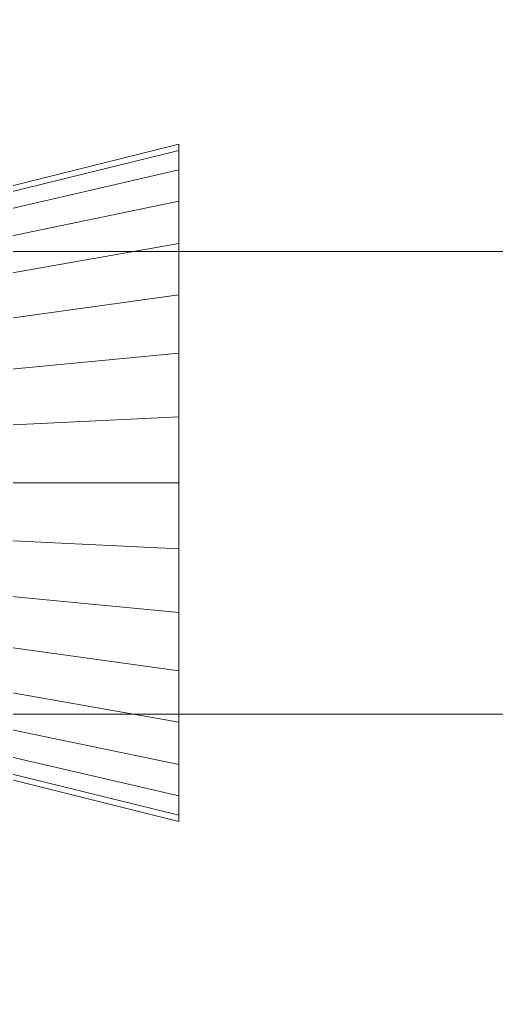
# Model space of a CAD drawing. Header units: millimetres. Extents: x -92759 to 184353, y -15225 to 86714.
# Drawn here: x -72541.8 to -72485.5, y 40780.9 to 40898.3 of the extents above; entities that cross this region are included whole.
import ezdxf

# ---------------------------------------------------------------- set-up
doc = ezdxf.new("R2010")
doc.units = ezdxf.units.MM
doc.layers.add('M-ACMV-EAF', color=86, linetype='Continuous')
doc.layers.add('M-ACMV_FCU', color=5, linetype='Continuous')

# ---------------------------------------------------------------- blocks, each defined once
blk = doc.blocks.new('A$C3281a32b')
at = {"layer": 'M-ACMV-EAF', "lineweight": 5}
for points in [[(220, 27.331526, -101.999591), (25, 27.331526, -101.999591), (25, 74.668474, -74.669591), (220, 74.668474, -74.669591)], [(220, 74.668474, 74.669591), (25, 74.668474, 74.669591), (25, 27.331526, 101.999591), (220, 27.331526, 101.999591)], [(220, 27.33, 102), (25, 27.33, 102), (25, -27.33, 102), (220, -27.33, 102)], [(220, -27.33, -102), (25, -27.33, -102), (25, 27.33, -102), (220, 27.33, -102)], [(220, 27.33, 102), (25, 27.33, 102), (25, -27.33, 102), (220, -27.33, 102)], [(220, -27.331526, 101.999591), (25, -27.331526, 101.999591), (25, -74.668474, 74.669591), (220, -74.668474, 74.669591)], [(220, -74.668474, -74.669591), (25, -74.668474, -74.669591), (25, -27.331526, -101.999591), (220, -27.331526, -101.999591)]]:
    blk.add_3dface(points, dxfattribs=at)
at = {"layer": 'M-ACMV-EAF', "lineweight": 5, "invisible_edges": 14}
for points in [[(85, 39.231411, -7.803613), (85, 40), (85, 0)], [(85, 40), (85, 39.231411, 7.803613), (85, 0)], [(85, 36.955181, -15.307337), (85, 39.231411, -7.803613), (85, 0)], [(85, 39.231411, 7.803613), (85, 36.955181, 15.307337), (85, 0)], [(85, 33.258785, -22.222809), (85, 36.955181, -15.307337), (85, 0)], [(85, 36.955181, 15.307337), (85, 33.258785, 22.222809), (85, 0)], [(85, 28.284271, -28.284271), (85, 33.258785, -22.222809), (85, 0)], [(85, 33.258785, 22.222809), (85, 28.284271, 28.284271), (85, 0)], [(85, 22.222809, -33.258784), (85, 28.284271, -28.284271), (85, 0)], [(85, 28.284271, 28.284271), (85, 22.222809, 33.258784), (85, 0)], [(85, 15.307337, -36.955181), (85, 22.222809, -33.258784), (85, 0)], [(85, 22.222809, 33.258784), (85, 15.307337, 36.955181), (85, 0)], [(85, 7.803613, -39.231411), (85, 15.307337, -36.955181), (85, 0)], [(85, 15.307337, 36.955181), (85, 7.803613, 39.231411), (85, 0)], [(85, 0, -40), (85, 7.803613, -39.231411), (85, 0)], [(85, 7.803613, 39.231411), (85, 0, 40), (85, 0)], [(85, 0, 40), (85, -7.803613, 39.231411), (85, 0)], [(85, -7.803613, 39.231411), (85, -15.307337, 36.955181), (85, 0)], [(85, -15.307337, 36.955181), (85, -22.222809, 33.258784), (85, 0)], [(85, -22.222809, 33.258784), (85, -28.284271, 28.284271), (85, 0)], [(85, -28.284271, 28.284271), (85, -33.258784, 22.222809), (85, 0)], [(85, -33.258784, 22.222809), (85, -36.955181, 15.307337), (85, 0)], [(85, -36.955181, 15.307337), (85, -39.231411, 7.803613), (85, 0)], [(85, -39.231411, 7.803613), (85, -40), (85, 0)], [(85, -40), (85, -39.231411, -7.803613), (85, 0)], [(85, -39.231411, -7.803613), (85, -36.955181, -15.307337), (85, 0)], [(85, -36.955181, -15.307337), (85, -33.258784, -22.222809), (85, 0)], [(85, -33.258784, -22.222809), (85, -28.284271, -28.284271), (85, 0)], [(85, -28.284271, -28.284271), (85, -22.222809, -33.258784), (85, 0)], [(85, -22.222809, -33.258784), (85, -15.307337, -36.955181), (85, 0)], [(85, -15.307337, -36.955181), (85, -7.803613, -39.231411), (85, 0)], [(85, -7.803613, -39.231411), (85, 0, -40), (85, 0)]]:
    blk.add_3dface(points, dxfattribs=at)
at = {"layer": 'M-ACMV-EAF', "lineweight": 5}
mesh = blk.add_polymesh((2, 32), dxfattribs=dict(at, n_close=True))
for k, corner in enumerate([(45, 0, 30), (45, -5.85271, 29.423558), (45, -11.480503, 27.716386), (45, -16.667107, 24.944088), (45, -21.213203, 21.213203), (45, -24.944088, 16.667107), (45, -27.716386, 11.480503), (45, -29.423558, 5.85271), (45, -30), (45, -29.423558, -5.85271), (45, -27.716386, -11.480503), (45, -24.944088, -16.667107), (45, -21.213203, -21.213203), (45, -16.667107, -24.944088), (45, -11.480503, -27.716386), (45, -5.85271, -29.423558), (45, 0, -30), (45, 5.85271, -29.423558), (45, 11.480503, -27.716386), (45, 16.667107, -24.944088), (45, 21.213204, -21.213203), (45, 24.944088, -16.667107), (45, 27.716386, -11.480503), (45, 29.423559, -5.85271), (45, 30), (45, 29.423559, 5.85271), (45, 27.716386, 11.480503), (45, 24.944088, 16.667107), (45, 21.213204, 21.213203), (45, 16.667107, 24.944088), (45, 11.480503, 27.716386), (45, 5.85271, 29.423558), (85, 0, 40), (85, -7.803613, 39.231411), (85, -15.307337, 36.955181), (85, -22.222809, 33.258784), (85, -28.284271, 28.284271), (85, -33.258784, 22.222809), (85, -36.955181, 15.307337), (85, -39.231411, 7.803613), (85, -40), (85, -39.231411, -7.803613), (85, -36.955181, -15.307337), (85, -33.258784, -22.222809), (85, -28.284271, -28.284271), (85, -22.222809, -33.258784), (85, -15.307337, -36.955181), (85, -7.803613, -39.231411), (85, 0, -40), (85, 7.803613, -39.231411), (85, 15.307337, -36.955181), (85, 22.222809, -33.258784), (85, 28.284271, -28.284271), (85, 33.258785, -22.222809), (85, 36.955181, -15.307337), (85, 39.231411, -7.803613), (85, 40), (85, 39.231411, 7.803613), (85, 36.955181, 15.307337), (85, 33.258785, 22.222809), (85, 28.284271, 28.284271), (85, 22.222809, 33.258784), (85, 15.307337, 36.955181), (85, 7.803613, 39.231411)]):
    mesh.set_mesh_vertex(divmod(k, 32), corner)
blk = doc.blocks.new('ACMV_B8L1_R9')
at = {"layer": 'M-ACMV-EAF'}
blk.add_blockref('A$C3281a32b', (217195, -69110.94), dxfattribs=at)

msp = doc.modelspace()

# ---------------------------------------------------------------- block references
at = {"layer": 'M-ACMV_FCU', "color": 5}
msp.add_blockref('ACMV_B8L1_R9', (-289803.02, 109954.6), dxfattribs=at)

doc.saveas('drawing.dxf')
